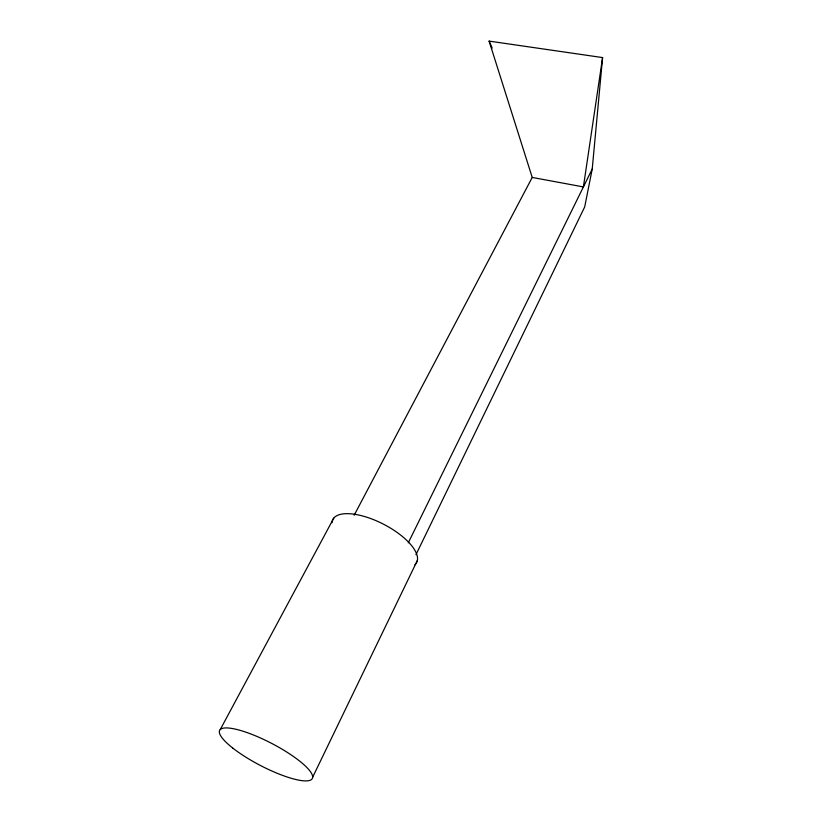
<?xml version="1.0" encoding="UTF-8"?>
<svg xmlns="http://www.w3.org/2000/svg" width="822" height="822" viewBox="0 0 822 822"><rect width="100%" height="100%" fill="white"/><g stroke="black" fill="none" stroke-linecap="round" stroke-linejoin="round"><path stroke-width="1.23" d="M415.953 554.706L584.689 206.939L592.23 168.983L602.588 57.581L489.1 41.1L532.224 177.439L354.128 515.302M602.588 57.581L583.404 186.923L532.224 177.439M312.679 777.15L417.36 560.45M408.298 542.787L592.23 168.983M220.275 729.515L333.783 518.096M489.1 41.1L492.183 48.087M332.047 522.73A47.08 18.906 27.2 0 1 382.795 523.83A47.08 18.906 27.2 0 1 414.915 564.755M232.616 747.948A52.218 12.392 27.5 0 0 310.942 779.893A52.218 12.392 27.5 0 0 254.45 735.392A52.218 12.392 27.5 0 0 232.616 747.948"/></g></svg>
